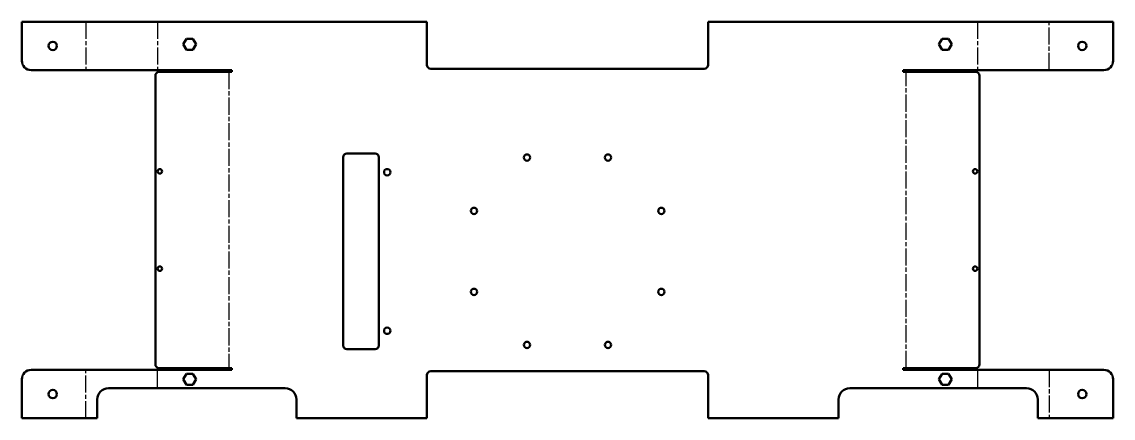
# Model space of a CAD drawing. Header units: inches. Extents: x 0 to 582, y 0 to 211.
import ezdxf

# ---------------------------------------------------------------- set-up
doc = ezdxf.new("R2010")
doc.units = ezdxf.units.IN
doc.header["$MEASUREMENT"] = 0
doc.linetypes.add('Chain', pattern=[13.68, 9.12, -1.14, 2.28, -1.14])
doc.layers.add('Bend Centerline (ANSI)', color=7, linetype='Chain', lineweight=25)
doc.layers.add('Visible (ANSI)', color=7, linetype='Continuous', lineweight=50)

# ---------------------------------------------------------------- blocks, each defined once
blk = doc.blocks.new('SMT-V001-CDISPLAY001_Sheet_2_SMT-V001-CDISPLAY001 (Desplegada)')
at = {"layer": 'Bend Centerline (ANSI)'}
for p, q in [((-257.04, 105.75), (-257.04, 80)), ((-218.78, 105.75), (-218.78, 80)), ((218.78, 105.75), (218.78, 80)), ((257.04, 80), (257.04, 105.75)), ((-180.78, 79), (-180.78, -79)), ((180.78, -79), (180.78, 79)), ((-257.04, -105.75), (-257.04, -80)), ((-218.78, -89.75), (-218.78, -80)), ((218.78, -80), (218.78, -89.75)), ((257.04, -80), (257.04, -105.75))]:
    blk.add_line(p, q, dxfattribs=at)
at = {"layer": 'Visible (ANSI)'}
for p, q in [((-291.17, 85), (-291.17, 105.75)), ((-291.17, 105.75), (-75, 105.75)), ((-75, 82.75), (-75, 105.75)), ((75, 105.75), (75, 82.75)), ((75, 105.75), (291.17, 105.75)), ((291.17, 105.75), (291.17, 85)), ((-205.11, 93.75), (-203.38, 96.75)), ((-203.38, 90.75), (-205.11, 93.75)), ((-203.38, 96.75), (-199.92, 96.75)), ((-199.92, 96.75), (-198.19, 93.75)), ((-198.19, 93.75), (-199.92, 90.75)), ((198.19, 93.75), (199.92, 96.75)), ((199.92, 90.75), (198.19, 93.75)), ((199.92, 96.75), (203.38, 96.75)), ((203.38, 96.75), (205.11, 93.75)), ((205.11, 93.75), (203.38, 90.75)), ((-199.92, 90.75), (-203.38, 90.75)), ((203.38, 90.75), (199.92, 90.75)), ((-179.15, 80), (-286.17, 80)), ((-219.91, -77), (-219.91, 77)), ((-217.91, 79), (-179.15, 79)), ((-179.15, 80), (-179.15, 79)), ((73, 80.75), (-73, 80.75)), ((179.15, 79), (179.15, 80)), ((286.17, 80), (179.15, 80)), ((179.15, 79), (217.91, 79)), ((219.91, 77), (219.91, -77)), ((-117.7, 35.45), (-102.7, 35.45)), ((-119.7, -66.95), (-119.7, 33.45)), ((-100.7, 33.45), (-100.7, -66.95)), ((-102.7, -68.95), (-117.7, -68.95)), ((-286.17, -80), (-179.15, -80)), ((-179.15, -79), (-217.91, -79)), ((-179.15, -79), (-179.15, -80)), ((-73, -80.75), (73, -80.75)), ((217.91, -79), (179.15, -79)), ((179.15, -80), (179.15, -79)), ((179.15, -80), (286.17, -80)), ((-291.17, -105.75), (-291.17, -85)), ((-205.11, -85), (-203.38, -82)), ((-203.38, -88), (-205.11, -85)), ((-203.38, -82), (-199.92, -82)), ((-199.92, -82), (-198.19, -85)), ((-198.19, -85), (-199.92, -88)), ((-75, -105.75), (-75, -82.75)), ((75, -82.75), (75, -105.75)), ((198.19, -85), (199.92, -82)), ((199.92, -88), (198.19, -85)), ((199.92, -82), (203.38, -82)), ((203.38, -82), (205.11, -85)), ((205.11, -85), (203.38, -88)), ((291.17, -85), (291.17, -105.75)), ((-244.91, -89.75), (-150.65, -89.75)), ((-199.92, -88), (-203.38, -88)), ((150.65, -89.75), (244.91, -89.75)), ((203.38, -88), (199.92, -88)), ((-250.91, -105.75), (-250.91, -95.75)), ((-144.65, -95.75), (-144.65, -105.75)), ((144.65, -105.75), (144.65, -95.75)), ((250.91, -95.75), (250.91, -105.75)), ((-250.91, -105.75), (-291.17, -105.75)), ((-144.65, -105.75), (-75, -105.75)), ((75, -105.75), (144.65, -105.75)), ((291.17, -105.75), (250.91, -105.75))]:
    blk.add_line(p, q, dxfattribs=at)
for centre, radius in [((-274.67, 92.88), 2.25), ((274.67, 92.88), 2.25), ((-21.6, 33.34), 1.7), ((21.6, 33.34), 1.7), ((-217.51, 25.95), 1.2), ((-96.2, 25.5), 1.7), ((217.51, 25.95), 1.2), ((-49.91, 4.85), 1.7), ((50.09, 4.85), 1.7), ((-217.51, -25.95), 1.2), ((217.51, -25.95), 1.2), ((-49.91, -38.35), 1.7), ((50.09, -38.35), 1.7), ((-96.2, -59.1), 1.7), ((-21.6, -66.66), 1.7), ((21.6, -66.66), 1.7), ((-274.67, -92.87), 2.25), ((274.67, -92.87), 2.25)]:
    blk.add_circle(centre, radius, dxfattribs=at)
at = {"layer": 'Visible (ANSI)', "extrusion": (0, 0, -1)}
for centre, radius, start, end in [((286.17, 85), 5, 270, 360), ((-286.17, 85), 5, 180, 270), ((217.91, 77), 2, 0, 90), ((-217.91, 77), 2, 90, 180), ((286.17, -85), 5, 360, 90), ((217.91, -77), 2, 270, 0), ((-217.91, -77), 2, 180, 270), ((-286.17, -85), 5, 90, 180)]:
    blk.add_arc(centre, radius, start, end, dxfattribs=at)
at = {"layer": 'Visible (ANSI)'}
for centre, radius, start, end in [((-73, 82.75), 2, 180, 270), ((73, 82.75), 2, 270, 0), ((-117.7, 33.45), 2, 90, 180), ((-102.7, 33.45), 2, 0, 90), ((-117.7, -66.95), 2, 180, 270), ((-102.7, -66.95), 2, 270, 0), ((-73, -82.75), 2, 90, 180), ((73, -82.75), 2, 0, 90), ((-244.91, -95.75), 6, 90, 180), ((-150.65, -95.75), 6, 360, 90), ((150.65, -95.75), 6, 90, 180), ((244.91, -95.75), 6, 360, 90)]:
    blk.add_arc(centre, radius, start, end, dxfattribs=at)

msp = doc.modelspace()

# ---------------------------------------------------------------- block references
msp.add_blockref('SMT-V001-CDISPLAY001_Sheet_2_SMT-V001-CDISPLAY001 (Desplegada)', (291.17, 105.75))

doc.saveas('drawing.dxf')
